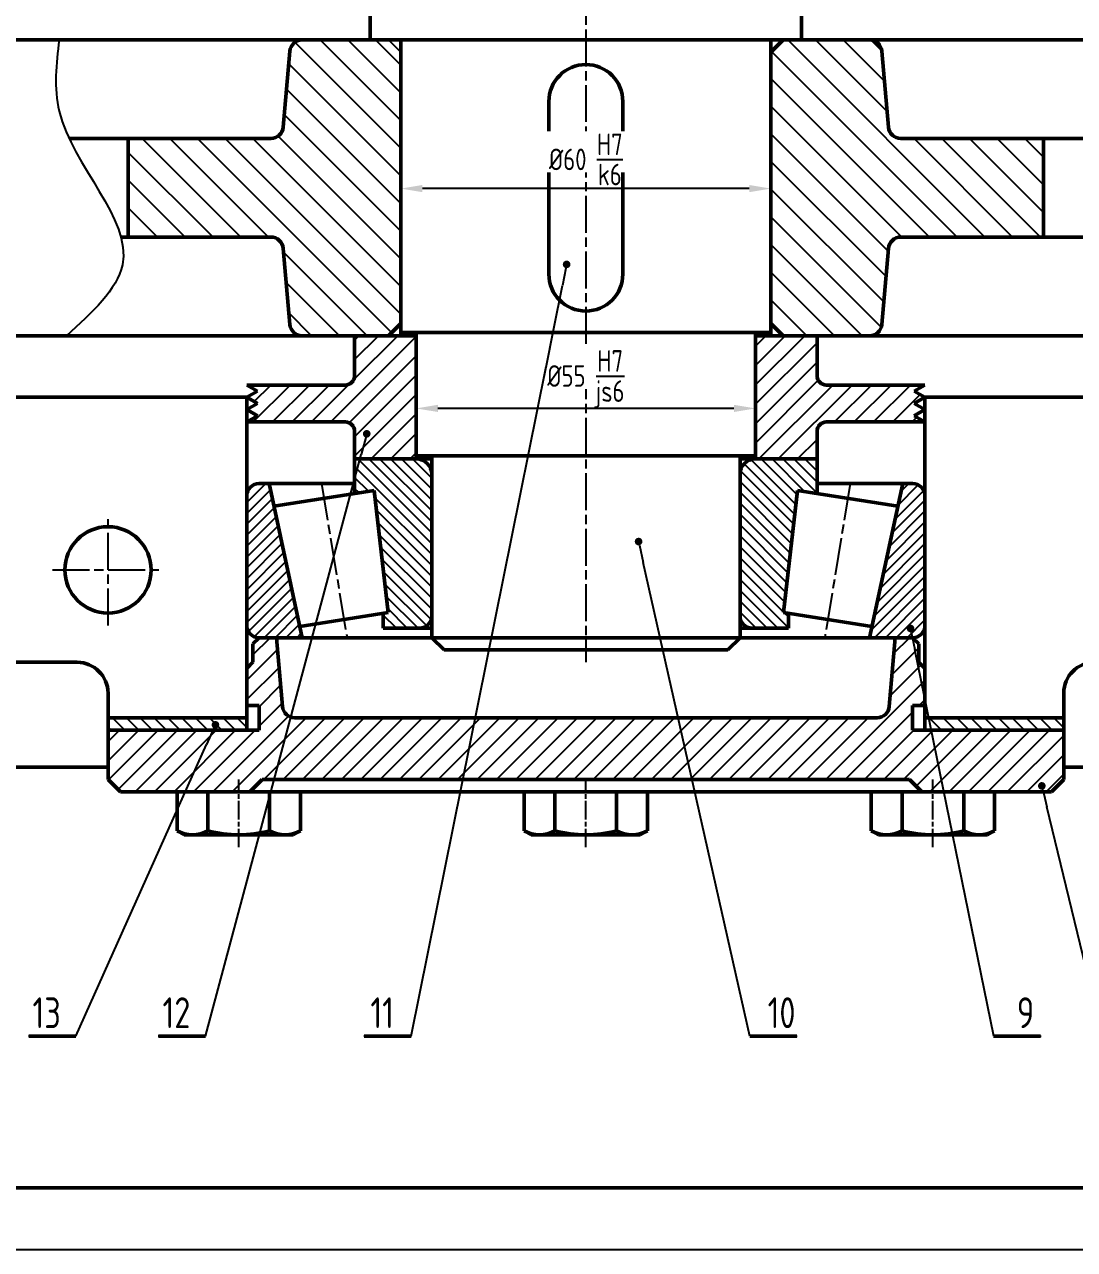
# Model space of a CAD drawing. Header units: millimetres. Extents: x -11122 to -2883, y -3177 to -1688.
# Drawn here: x -6755.8 to -6585.5, y -3176.6 to -2977.8 of the extents above; entities that cross this region are included whole.
import ezdxf

# ---------------------------------------------------------------- set-up
doc = ezdxf.new("R2010")
doc.units = ezdxf.units.MM
doc.header["$LTSCALE"] = 0.5
doc.linetypes.add('AM_ISO08W050', pattern=[18, 12, -1.5, 3, -1.5])
doc.linetypes.add('AM_ISO08W050x2', pattern=[9, 6, -0.75, 1.5, -0.75])
for name, color, linetype, lineweight in [('AM_0', 7, 'Continuous', 50), ('AM_4', 3, 'Continuous', 25), ('AM_5', 3, 'Continuous', 25), ('AM_7', 4, 'AM_ISO08W050', 25)]:
    doc.layers.add(name, color=color, linetype=linetype, lineweight=lineweight)
doc.styles.get("Standard").update_dxf_attribs({"font": 'tcvn+7284-2003i.ttf', "width": 0.8, "height": 3.5})
doc.styles.add('TCVN', font='tcvn+7284-2003i.ttf', dxfattribs={"width": 0.8, "height": 3.5})
doc.dimstyles.new('MyTemplate$0', dxfattribs={"dimtxt": 3.5, "dimasz": 3.5, "dimexe": 1.5, "dimexo": 0, "dimtad": 1, "dimtoh": 1, "dimdec": 0, "dimzin": 0, "dimtxsty": 'TCVN', "dimcen": 0, "dimclrd": 3, "dimclre": 3, "dimclrt": 1, "dimadec": 0, "dimazin": 0, "dimtfac": 1, "dimtdec": 0, "dimtofl": 0, "dimtmove": 0, "dimatfit": 3, "dimfxl": 1, "dimtfill": 1, "dimtolj": 1, "dimtzin": 0, "dimarcsym": 0})

# ---------------------------------------------------------------- blocks, each defined once
blk = doc.blocks.new('M10_dau_lu_long')
at = {"layer": 'AM_0'}
for p, q in [((3376.73, 3414.67), (3375.57, 3414)), ((3375.57, 3407.67), (3375.57, 3414)), ((3394.41, 3414.67), (3376.73, 3414.67)), ((3394.41, 3414.67), (3376.73, 3414.67)), ((3380.57, 3407.67), (3380.57, 3414)), ((3390.57, 3407.67), (3390.57, 3414)), ((3394.41, 3414.67), (3395.57, 3414)), ((3395.57, 3407.67), (3395.57, 3414)), ((3395.57, 3407.67), (3375.57, 3407.67))]:
    blk.add_line(p, q, dxfattribs=at)
for centre, radius, start, end in [((3378.07, 3409.67), 5, 60, 120), ((3385.57, 3395.67), 19, 74.7385, 105.2615), ((3393.07, 3409.67), 5, 60, 120)]:
    blk.add_arc(centre, radius, start, end, dxfattribs=at)
blk = doc.blocks.new('*D148')
at = {"layer": 'AM_5', "color": 3, "lineweight": -2, "transparency": 16777216}
for p, q in [((-6694.75, -3004.31), (-6694.75, -3005.94)), ((-6638.25, -3004.44), (-6691.25, -3004.44)), ((-6634.75, -3004.31), (-6634.75, -3005.94))]:
    blk.add_line(p, q, dxfattribs=at)
at = {"layer": 'AM_5', "color": 3, "transparency": 16777216}
for points in [[(-6691.25, -3003.85), (-6691.25, -3005.02), (-6694.75, -3004.44)], [(-6638.25, -3003.85), (-6638.25, -3005.02), (-6634.75, -3004.44)]]:
    blk.add_solid(points, dxfattribs=at)
at = {"layer": 'AM_5', "color": 1, "transparency": 16777216, "insert": (-6664.75, -2999.7), "char_height": 3.5, "attachment_point": 5, "style": 'TCVN', "bg_fill": 3, "box_fill_scale": 1.1, "bg_fill_color": 256, "bg_fill_true_color": 13158600, "bg_fill_transparency": 0}
blk.add_mtext('\\A1;%%c60{}{\\C2; \\SH7/k6;}', dxfattribs=at)
blk = doc.blocks.new('*D149')
at = {"layer": 'AM_5', "color": 3, "lineweight": -2, "transparency": 16777216}
for p, q in [((-6692.25, -3038.06), (-6692.25, -3041.61)), ((-6637.25, -3038.31), (-6637.25, -3041.61)), ((-6640.75, -3040.11), (-6688.75, -3040.11))]:
    blk.add_line(p, q, dxfattribs=at)
at = {"layer": 'AM_5', "color": 3, "transparency": 16777216}
for points in [[(-6688.75, -3039.52), (-6688.75, -3040.69), (-6692.25, -3040.11)], [(-6640.75, -3039.52), (-6640.75, -3040.69), (-6637.25, -3040.11)]]:
    blk.add_solid(points, dxfattribs=at)
at = {"layer": 'AM_5', "color": 1, "transparency": 16777216, "insert": (-6664.75, -3034.85), "char_height": 3.5, "attachment_point": 5, "style": 'TCVN', "bg_fill": 3, "box_fill_scale": 1.1, "bg_fill_color": 256, "bg_fill_true_color": 13158600, "bg_fill_transparency": 0}
blk.add_mtext('\\A1;%%c55{}{\\C2; \\SH7/js6;}', dxfattribs=at)
blk = doc.blocks.new('*D157')
at = {"layer": 'AM_5', "color": 3, "lineweight": -2, "transparency": 16777216}
for p, q in [((-6848.59, -2987.31), (-6848.59, -2783.87)), ((-6398.5, -2987.31), (-6398.5, -2783.87)), ((-6845.09, -2785.37), (-6402, -2785.37))]:
    blk.add_line(p, q, dxfattribs=at)
at = {"layer": 'AM_5', "color": 3, "transparency": 16777216}
for points in [[(-6845.09, -2784.79), (-6845.09, -2785.95), (-6848.59, -2785.37)], [(-6402, -2784.79), (-6402, -2785.95), (-6398.5, -2785.37)]]:
    blk.add_solid(points, dxfattribs=at)
at = {"layer": 'AM_5', "color": 1, "transparency": 16777216, "insert": (-6623.54, -2782.99), "char_height": 3.5, "attachment_point": 5, "style": 'TCVN', "bg_fill": 3, "box_fill_scale": 1.1, "bg_fill_color": 256, "bg_fill_true_color": 13158600, "bg_fill_transparency": 0}
blk.add_mtext('\\A1;450', dxfattribs=at)

msp = doc.modelspace()

# ---------------------------------------------------------------- hatches: boundary and pattern name
h = msp.add_hatch()
h.set_pattern_fill('ANSI31', color=1, scale=10, angle=90)
h.set_pattern_definition([(135, (1360, 3.9097), (-0.88388348, -0.88388348), [])])
h.paths.add_polyline_path([(-6696.81, -3073.24), (-6697.61, -3073.36), (-6697.61, -3075.78), (-6691.75, -3075.78, 0.414214), (-6689.75, -3073.78), (-6689.75, -3050.81, 0.414214), (-6692.25, -3048.31), (-6702.25, -3048.31), (-6702.25, -3053.91), (-6699.1, -3053.42)])
h.paths.add_polyline_path([(-6639.75, -3073.78, 0.414214), (-6637.75, -3075.78), (-6631.89, -3075.78), (-6631.89, -3073.36), (-6632.7, -3073.24), (-6630.4, -3053.42), (-6627.25, -3053.91), (-6627.25, -3048.31), (-6637.25, -3048.31, 0.414214), (-6639.75, -3050.81)])
h = msp.add_hatch()
h.set_pattern_fill('ANSI31', color=1, scale=10)
h.set_pattern_definition([(45, (1360, 3.9097), (-0.88388348, 0.88388348), [])])
h.paths.add_polyline_path([(-6716.14, -3052.31), (-6717.75, -3052.31, 0.414214), (-6719.75, -3054.31), (-6719.75, -3075.31, 0.414214), (-6717.75, -3077.31), (-6710.75, -3077.31)])
h.paths.add_polyline_path([(-6609.75, -3054.31, 0.414214), (-6611.75, -3052.31), (-6613.36, -3052.31), (-6618.75, -3077.31), (-6611.75, -3077.31, 0.414214), (-6609.75, -3075.31)])
at = {"layer": 'AM_5'}
h = msp.add_hatch(color=256, dxfattribs=at)
edge = h.paths.add_edge_path(flags=0)
edge.add_arc((-6667.87, -3016.74), 0.625, 0, 360)
h = msp.add_hatch(color=256, dxfattribs=at)
edge = h.paths.add_edge_path(flags=0)
edge.add_arc((-6700.29, -3044.23), 0.625, 0, 360)
h = msp.add_hatch(color=256, dxfattribs=at)
edge = h.paths.add_edge_path(flags=0)
edge.add_arc((-6656.2, -3061.71), 0.625, 0, 360)
h = msp.add_hatch(color=256, dxfattribs=at)
edge = h.paths.add_edge_path(flags=0)
edge.add_arc((-6612.09, -3075.82), 0.625, 0, 360)
h = msp.add_hatch(color=256, dxfattribs=at)
edge = h.paths.add_edge_path(flags=0)
edge.add_arc((-6724.83, -3091.45), 0.625, 0, 360)
h = msp.add_hatch(color=256, dxfattribs=at)
edge = h.paths.add_edge_path(flags=0)
edge.add_arc((-6590.8, -3101.36), 0.625, 0, 360)
at = {"layer": 'AM_7'}
h = msp.add_hatch(dxfattribs=at)
h.set_pattern_fill('ANSI31', color=256, angle=90)
h.set_pattern_definition([(135, (1389, 0), (-2.245064, -2.245064), [])])
h.paths.add_polyline_path([(-6694.75, -2982.31), (-6696.75, -2980.31), (-6699.75, -2980.31), (-6710.76, -2980.31, 0.388879), (-6712.75, -2982.14), (-6713.83, -2994.48, -0.388879), (-6715.83, -2996.31), (-6738.96, -2996.31), (-6738.96, -3012.31), (-6715.83, -3012.31, -0.388879), (-6713.83, -3014.14), (-6712.75, -3026.48, 0.388879), (-6710.76, -3028.31), (-6696.75, -3028.31), (-6694.75, -3026.31)])
h = msp.add_hatch(dxfattribs=at)
h.set_pattern_fill('ANSI31', color=256, scale=0.7, angle=180)
h.set_pattern_definition([(225, (-6809.5915, -5559.6729), (1.5715448, -1.5715448), [])])
h.paths.add_polyline_path([(-6611.48, -3037.31), (-6609.75, -3036.31), (-6625.75, -3036.31, -0.414214), (-6627.25, -3034.81), (-6627.25, -3028.31), (-6637.25, -3028.31), (-6637.25, -3048.31), (-6627.25, -3048.31), (-6627.25, -3043.81, -0.414214), (-6625.75, -3042.31), (-6609.75, -3042.31), (-6611.48, -3041.31), (-6609.75, -3040.31), (-6611.48, -3039.31), (-6609.75, -3038.31)])
h.paths.add_polyline_path([(-6692.25, -3028.31), (-6702.25, -3028.31), (-6702.25, -3034.81, -0.414214), (-6703.75, -3036.31), (-6719.75, -3036.31), (-6718.02, -3037.31), (-6719.75, -3038.31), (-6718.02, -3039.31), (-6719.75, -3040.31), (-6718.02, -3041.31), (-6719.75, -3042.31), (-6703.75, -3042.31, -0.414214), (-6702.25, -3043.81), (-6702.25, -3048.31), (-6692.25, -3048.31)])
h.paths.add_polyline_path([(-6587.25, -3092.31), (-6611.75, -3092.31), (-6611.75, -3088.31), (-6609.75, -3088.31), (-6609.75, -3082.31), (-6610.75, -3081.31), (-6610.75, -3078.31), (-6611.75, -3077.31), (-6614.56, -3077.31), (-6615.54, -3088.48, -0.388879), (-6617.53, -3090.31), (-6711.97, -3090.31, -0.388879), (-6713.96, -3088.48), (-6714.94, -3077.31), (-6717.75, -3077.31), (-6718.75, -3078.31), (-6718.75, -3081.31), (-6719.75, -3082.31), (-6719.75, -3088.31), (-6717.75, -3088.31), (-6717.75, -3092.31), (-6742.25, -3092.31), (-6742.25, -3100.31), (-6740.25, -3102.31), (-6719.25, -3102.31), (-6717.25, -3100.31), (-6612.25, -3100.31), (-6610.25, -3102.31), (-6589.25, -3102.31), (-6587.25, -3100.31)])
h = msp.add_hatch(dxfattribs=at)
h.set_pattern_fill('ANSI31', color=256, scale=0.5, angle=90)
h.set_pattern_definition([(135, (1389, 0), (-1.12253202, -1.12253202), [])])
h.paths.add_polyline_path([(-6457.25, -3090.31), (-6473.75, -3090.31), (-6473.75, -3092.31), (-6457.25, -3092.31)])
h.paths.add_polyline_path([(-6535.75, -3090.31), (-6541.64, -3090.31), (-6542.02, -3092.31), (-6535.75, -3092.31)])
h.paths.add_polyline_path([(-6541.64, -3090.31), (-6552.25, -3090.31), (-6552.25, -3092.31), (-6542.02, -3092.31)])
h.paths.add_polyline_path([(-6587.25, -3090.31), (-6609.13, -3090.31), (-6608.73, -3092.31), (-6587.25, -3092.31)])
h.paths.add_polyline_path([(-6609.13, -3090.31), (-6609.75, -3090.31), (-6609.75, -3092.31), (-6608.73, -3092.31)])
h.paths.add_polyline_path([(-6719.75, -3090.31), (-6742.25, -3090.31), (-6742.25, -3092.31), (-6719.75, -3092.31)])
h.paths.add_polyline_path([(-6725.05, -3091.45, -1), (-6724.61, -3091.45, -1)], flags=16)

# ---------------------------------------------------------------- linework, layer by layer
for p, q in [((-6696.75, -2980.31), (-6694.75, -2982.31)), ((-6694.75, -2982.31), (-6694.75, -3026.31)), ((-6634.75, -2982.31), (-6634.75, -3026.31)), ((-6692.25, -3028.31), (-6702.25, -3028.31)), ((-6694.75, -3028.31), (-6692.25, -3028.31)), ((-6692.25, -3028.31), (-6692.25, -3048.31)), ((-6692.25, -3048.31), (-6692.25, -3028.31)), ((-6634.75, -3028.31), (-6637.25, -3028.31)), ((-6637.25, -3028.31), (-6637.25, -3048.31)), ((-6616.91, -3028.31), (-6533.92, -3028.31)), ((-6689.75, -3048.31), (-6702.25, -3048.31)), ((-6692.25, -3048.31), (-6689.75, -3048.31)), ((-6637.25, -3048.31), (-6639.75, -3048.31)), ((-6634.75, -3048.31), (-6639.75, -3048.31)), ((-6627.25, -3048.31), (-6639.75, -3048.31))]:
    msp.add_line(p, q)
at = {"layer": 'AM_0'}
for p, q in [((-6699.75, -2980.31), (-6699.75, -2975.31)), ((-6629.75, -2980.31), (-6629.75, -2975.31)), ((-6712.59, -2980.31), (-6710.76, -2980.31)), ((-6618.74, -2980.31), (-6710.76, -2980.31)), ((-6692.25, -2980.31), (-6699.75, -2980.31)), ((-6694.75, -2980.31), (-6694.75, -3028.31)), ((-6664.75, -2980.31), (-6694.75, -2980.31)), ((-6664.75, -2980.31), (-6634.75, -2980.31)), ((-6637.25, -2980.31), (-6629.75, -2980.31)), ((-6632.75, -2980.31), (-6634.75, -2982.31)), ((-6634.75, -2980.31), (-6634.75, -3028.31)), ((-6616.91, -2980.31), (-6618.74, -2980.31)), ((-6533.92, -2980.31), (-6616.91, -2980.31)), ((-6712.75, -2982.14), (-6713.83, -2994.48)), ((-6616.75, -2982.14), (-6615.67, -2994.48)), ((-6670.75, -3018.31), (-6670.75, -2990.31)), ((-6658.75, -3018.31), (-6658.75, -2990.31)), ((-6715.83, -2996.31), (-6748.56, -2996.31)), ((-6738.96, -2996.31), (-6738.96, -3012.31)), ((-6613.68, -2996.31), (-6547.4, -2996.31)), ((-6590.54, -2996.31), (-6590.54, -3012.31)), ((-6715.83, -3012.31), (-6740.16, -3012.31)), ((-6613.68, -3012.31), (-6547.4, -3012.31)), ((-6712.75, -3026.48), (-6713.83, -3014.14)), ((-6616.75, -3026.48), (-6615.67, -3014.14)), ((-6696.75, -3028.31), (-6694.75, -3026.31)), ((-6632.75, -3028.31), (-6634.75, -3026.31)), ((-6712.59, -3028.31), (-6710.76, -3028.31)), ((-6692.25, -3028.31), (-6710.76, -3028.31)), ((-6702.25, -3034.81), (-6702.25, -3028.31)), ((-6634.75, -3027.81), (-6694.75, -3027.81)), ((-6692.25, -3028.31), (-6694.75, -3028.31)), ((-6692.25, -3048.31), (-6692.25, -3027.81)), ((-6637.25, -3048.31), (-6637.25, -3027.81)), ((-6627.25, -3028.31), (-6637.25, -3028.31)), ((-6637.25, -3048.31), (-6637.25, -3028.31)), ((-6618.74, -3028.31), (-6632.75, -3028.31)), ((-6627.25, -3034.81), (-6627.25, -3028.31)), ((-6533.92, -3028.31), (-6618.74, -3028.31)), ((-6718.02, -3037.31), (-6719.75, -3036.31)), ((-6719.75, -3036.31), (-6703.75, -3036.31)), ((-6719.75, -3038.31), (-6718.02, -3037.31)), ((-6609.75, -3036.31), (-6625.75, -3036.31)), ((-6611.48, -3037.31), (-6609.75, -3036.31)), ((-6609.75, -3038.31), (-6611.48, -3037.31)), ((-6719.75, -3038.31), (-6801.09, -3038.31)), ((-6719.75, -3038.31), (-6719.75, -3090.31)), ((-6718.02, -3039.31), (-6719.75, -3038.31)), ((-6719.75, -3040.31), (-6718.02, -3039.31)), ((-6611.48, -3039.31), (-6609.75, -3038.31)), ((-6609.75, -3040.31), (-6611.48, -3039.31)), ((-6609.75, -3038.31), (-6535.75, -3038.31)), ((-6609.75, -3038.31), (-6609.75, -3090.31)), ((-6718.02, -3041.31), (-6719.75, -3040.31)), ((-6719.75, -3042.31), (-6718.02, -3041.31)), ((-6611.48, -3041.31), (-6609.75, -3040.31)), ((-6609.75, -3042.31), (-6611.48, -3041.31)), ((-6719.75, -3042.31), (-6703.75, -3042.31)), ((-6609.75, -3042.31), (-6625.75, -3042.31)), ((-6702.25, -3048.31), (-6702.25, -3043.81)), ((-6627.25, -3048.31), (-6627.25, -3043.81)), ((-6702.25, -3048.31), (-6692.25, -3048.31)), ((-6702.25, -3048.31), (-6702.25, -3053.91)), ((-6692.25, -3047.81), (-6689.75, -3047.81)), ((-6692.25, -3048.31), (-6689.75, -3048.31)), ((-6664.75, -3047.81), (-6689.75, -3047.81)), ((-6689.75, -3047.81), (-6689.75, -3077.31)), ((-6689.75, -3073.78), (-6689.75, -3048.31)), ((-6689.75, -3073.78), (-6689.75, -3048.31)), ((-6689.75, -3073.78), (-6689.75, -3048.31)), ((-6664.75, -3047.81), (-6639.75, -3047.81)), ((-6639.75, -3047.81), (-6639.75, -3077.31)), ((-6637.25, -3047.81), (-6639.75, -3047.81)), ((-6639.75, -3073.78), (-6639.75, -3048.31)), ((-6639.75, -3073.78), (-6639.75, -3048.31)), ((-6637.25, -3048.31), (-6639.75, -3048.31)), ((-6639.75, -3073.78), (-6639.75, -3048.31)), ((-6627.25, -3048.31), (-6637.25, -3048.31)), ((-6627.25, -3048.31), (-6627.25, -3053.91)), ((-6689.75, -3050.81), (-6689.75, -3073.78)), ((-6639.75, -3050.81), (-6639.75, -3073.78)), ((-6716.14, -3052.31), (-6717.75, -3052.31)), ((-6710.75, -3077.31), (-6716.14, -3052.31)), ((-6716.14, -3052.31), (-6702.25, -3052.31)), ((-6613.36, -3052.31), (-6627.25, -3052.31)), ((-6618.75, -3077.31), (-6613.36, -3052.31)), ((-6613.36, -3052.31), (-6611.75, -3052.31)), ((-6719.75, -3054.31), (-6719.75, -3075.31)), ((-6699.1, -3053.42), (-6715.36, -3055.95)), ((-6696.81, -3073.24), (-6699.1, -3053.42)), ((-6632.7, -3073.24), (-6630.4, -3053.42)), ((-6630.4, -3053.42), (-6614.15, -3055.95)), ((-6609.75, -3054.31), (-6609.75, -3075.31)), ((-6711.15, -3075.47), (-6696.81, -3073.24)), ((-6697.61, -3073.36), (-6697.61, -3075.78)), ((-6618.36, -3075.47), (-6632.7, -3073.24)), ((-6631.89, -3073.36), (-6631.89, -3075.78)), ((-6691.75, -3075.78), (-6697.61, -3075.78)), ((-6691.75, -3075.78), (-6689.75, -3075.78)), ((-6637.75, -3075.78), (-6639.75, -3075.78)), ((-6637.75, -3075.78), (-6631.89, -3075.78)), ((-6718.75, -3078.31), (-6717.75, -3077.31)), ((-6718.75, -3081.31), (-6718.75, -3078.31)), ((-6717.75, -3077.31), (-6714.94, -3077.31)), ((-6717.75, -3077.31), (-6710.75, -3077.31)), ((-6714.94, -3077.31), (-6713.96, -3088.48)), ((-6710.75, -3077.31), (-6689.75, -3077.31)), ((-6689.75, -3077.31), (-6687.75, -3079.31)), ((-6689.75, -3077.31), (-6639.75, -3077.31)), ((-6639.75, -3077.31), (-6689.75, -3077.31)), ((-6687.75, -3077.31), (-6664.75, -3077.31)), ((-6641.75, -3077.31), (-6664.75, -3077.31)), ((-6639.75, -3077.31), (-6641.75, -3079.31)), ((-6618.75, -3077.31), (-6639.75, -3077.31)), ((-6611.75, -3077.31), (-6618.75, -3077.31)), ((-6614.56, -3077.31), (-6615.54, -3088.48)), ((-6611.75, -3077.31), (-6614.56, -3077.31)), ((-6610.75, -3078.31), (-6611.75, -3077.31)), ((-6610.75, -3081.31), (-6610.75, -3078.31)), ((-6641.75, -3079.31), (-6687.75, -3079.31)), ((-6747.25, -3081.31), (-6846.59, -3081.31)), ((-6719.75, -3082.31), (-6718.75, -3081.31)), ((-6719.75, -3092.31), (-6719.75, -3082.31)), ((-6609.75, -3082.31), (-6610.75, -3081.31)), ((-6609.75, -3092.31), (-6609.75, -3082.31)), ((-6742.25, -3090.31), (-6742.25, -3086.31)), ((-6587.25, -3090.31), (-6587.25, -3086.31)), ((-6742.25, -3090.31), (-6742.25, -3087.31)), ((-6717.75, -3088.31), (-6719.75, -3088.31)), ((-6717.75, -3092.31), (-6717.75, -3088.31)), ((-6611.75, -3092.31), (-6611.75, -3088.31)), ((-6611.75, -3088.31), (-6609.75, -3088.31)), ((-6742.25, -3100.31), (-6742.25, -3090.31)), ((-6719.75, -3090.31), (-6742.25, -3090.31)), ((-6742.25, -3090.31), (-6719.75, -3090.31)), ((-6711.97, -3090.31), (-6617.53, -3090.31)), ((-6711.97, -3090.31), (-6617.53, -3090.31)), ((-6609.75, -3090.31), (-6587.25, -3090.31)), ((-6609.75, -3090.31), (-6587.25, -3090.31)), ((-6587.25, -3100.31), (-6587.25, -3090.31)), ((-6742.25, -3092.31), (-6717.75, -3092.31)), ((-6587.25, -3092.31), (-6611.75, -3092.31)), ((-6742.25, -3098.31), (-6813.59, -3098.31)), ((-6552.25, -3098.31), (-6587.25, -3098.31)), ((-6742.25, -3100.31), (-6740.25, -3102.31)), ((-6719.25, -3102.31), (-6717.25, -3100.31)), ((-6612.25, -3100.31), (-6717.25, -3100.31)), ((-6610.25, -3102.31), (-6612.25, -3100.31)), ((-6587.25, -3100.31), (-6589.25, -3102.31)), ((-6589.25, -3102.31), (-6740.25, -3102.31)), ((-6747.49, -3141.98), (-6755.09, -3141.98)), ((-6726.45, -3141.98), (-6734.05, -3141.98)), ((-6693.07, -3141.98), (-6700.68, -3141.98)), ((-6630.56, -3141.98), (-6638.16, -3141.98)), ((-6591.01, -3141.98), (-6598.61, -3141.98)), ((-5775.6, -3166.59), (-6934.6, -3166.59))]:
    msp.add_line(p, q, dxfattribs=at)
msp.add_lwpolyline([(-6712.59, -2980.31), (-6798.09, -2980.31), (-6801.09, -2983.31), (-6801.09, -3025.31), (-6798.09, -3028.31), (-6712.59, -3028.31)], dxfattribs=at)
msp.add_circle((-6742.25, -3066.31), 7, dxfattribs=at)
for centre, radius, start, end in [((-6710.76, -2982.31), 2, 90, 175), ((-6618.74, -2982.31), 2, 5, 90), ((-6664.75, -2990.31), 6, 0, 180), ((-6613.68, -2994.31), 2, 185, 270), ((-6715.83, -3014.31), 2, 5, 90), ((-6613.68, -3014.31), 2, 90, 175), ((-6664.75, -3018.31), 6, 180, 0), ((-6710.76, -3026.31), 2, 185, 270), ((-6618.74, -3026.31), 2, 270, 355), ((-6703.75, -3034.81), 1.5, 270, 0), ((-6625.75, -3034.81), 1.5, 180, 270), ((-6703.75, -3043.81), 1.5, 0, 90), ((-6625.75, -3043.81), 1.5, 90, 180), ((-6692.25, -3050.81), 2.5, 0, 90), ((-6637.25, -3050.81), 2.5, 90, 180), ((-6717.75, -3054.31), 2, 90, 180), ((-6611.75, -3054.31), 2, 0, 90), ((-6691.75, -3073.78), 2, 270, 0), ((-6637.75, -3073.78), 2, 180, 270), ((-6717.75, -3075.31), 2, 180, 270), ((-6611.75, -3075.31), 2, 270, 0), ((-6747.25, -3086.31), 5, 0, 90), ((-6582.25, -3086.31), 5, 90, 180), ((-6711.97, -3088.31), 2, 185, 270), ((-6617.53, -3088.31), 2, 270, 355)]:
    msp.add_arc(centre, radius, start, end, dxfattribs=at)
at = {"layer": 'AM_0', "lineweight": 50}
msp.add_arc((-6715.83, -2994.31), 2, 270, 355, dxfattribs=at)
at = {"layer": 'AM_4'}
msp.add_line((-6954.6, -3176.59), (-5765.6, -3176.59), dxfattribs=at)
msp.add_spline([(-6750.17, -2980.31), (-6750.17, -2991.9), (-6739.91, -3016.79), (-6749, -3028.31)], degree=3, dxfattribs=at)
at = {"layer": 'AM_5'}
for p, q in [((-6668, -3017.36), (-6668.56, -3020.18)), ((-6700.45, -3044.83), (-6701.2, -3047.61)), ((-6726.45, -3141.98), (-6701.2, -3047.61)), ((-6656.07, -3062.32), (-6655.44, -3065.13)), ((-6638.16, -3141.98), (-6655.44, -3065.13)), ((-6611.97, -3076.44), (-6611.39, -3079.25)), ((-6598.59, -3141.98), (-6611.39, -3079.25)), ((-6725.08, -3092.02), (-6726.26, -3094.64)), ((-6747.49, -3141.98), (-6726.26, -3094.64)), ((-6590.65, -3101.97), (-6589.98, -3104.76)), ((-6580.97, -3141.98), (-6589.98, -3104.76))]:
    msp.add_line(p, q, dxfattribs=at)
at = {"layer": 'AM_5', "color": 3}
for p, q in [((-6747.49, -3141.98), (-6755.15, -3141.98)), ((-6726.45, -3141.98), (-6734.11, -3141.98)), ((-6693.07, -3141.98), (-6700.74, -3141.98)), ((-6638.16, -3141.98), (-6630.49, -3141.98)), ((-6598.59, -3141.98), (-6590.92, -3141.98))]:
    msp.add_line(p, q, dxfattribs=at)
at = {"layer": 'AM_7'}
for p, q in [((-6664.75, -2807.63), (-6664.75, -3081.31)), ((-6742.25, -3075.31), (-6742.25, -3057.31)), ((-6751.25, -3066.31), (-6733.25, -3066.31)), ((-6664.75, -3102.33), (-6664.75, -3102.31))]:
    msp.add_line(p, q, dxfattribs=at)
at = {"layer": 'AM_7', "linetype": 'Continuous'}
for p, q in [((-6632.02, -2980.31), (-6600.02, -3012.31)), ((-6627.53, -2980.31), (-6615.89, -2991.94)), ((-6623.04, -2980.31), (-6616.33, -2987.02)), ((-6618.53, -2980.32), (-6616.76, -2982.1)), ((-6634.63, -2982.19), (-6604.51, -3012.31)), ((-6634.75, -2986.55), (-6609, -3012.31)), ((-6634.75, -2991.04), (-6613.49, -3012.31)), ((-6634.75, -2995.53), (-6615.71, -3014.58)), ((-6611.53, -2996.31), (-6595.53, -3012.31)), ((-6607.04, -2996.31), (-6591.04, -3012.31)), ((-6602.55, -2996.31), (-6590.54, -3008.31)), ((-6598.06, -2996.31), (-6590.54, -3003.82)), ((-6593.56, -2996.31), (-6590.54, -2999.33)), ((-6634.75, -3000.02), (-6616.07, -3018.7)), ((-6634.75, -3004.51), (-6616.43, -3022.83)), ((-6634.75, -3009), (-6616.84, -3026.92)), ((-6634.75, -3013.49), (-6619.94, -3028.31)), ((-6634.75, -3017.98), (-6624.43, -3028.31)), ((-6634.75, -3022.47), (-6628.92, -3028.31))]:
    msp.add_line(p, q, dxfattribs=at)
at = {"layer": 'AM_7', "lineweight": 25}
for p, q in [((-6707.62, -3052.31), (-6703.49, -3077.31)), ((-6621.88, -3052.31), (-6626.01, -3077.31))]:
    msp.add_line(p, q, dxfattribs=at)
at = {"layer": 'AM_7', "linetype": 'AM_ISO08W050x2'}
for p, q in [((-6721.04, -3111.31), (-6721.04, -3100.31)), ((-6664.75, -3111.31), (-6664.75, -3100.33)), ((-6608.46, -3111.31), (-6608.46, -3100.31))]:
    msp.add_line(p, q, dxfattribs=at)

# ---------------------------------------------------------------- block references
at = {"layer": 'AM_0', "rotation": 180}
msp.add_blockref('M10_dau_lu_long', (-3335.47, 305.36), dxfattribs=at)
at = {"layer": 'AM_0', "xscale": -1, "rotation": 180}
for p in [(-10050.33, 305.36), (-9994.04, 305.36)]:
    msp.add_blockref('M10_dau_lu_long', p, dxfattribs=at)

# ---------------------------------------------------------------- texts
at = {"layer": 'AM_5', "color": 1, "char_height": 5, "attachment_point": 8}
for s, insert in [('13', (-6752.2, -3140.67)), ('12', (-6731.15, -3140.67)), ('11', (-6697.78, -3140.67)), ('10', (-6633.01, -3140.67)), ('9', (-6593.44, -3140.67))]:
    msp.add_mtext(s, dxfattribs=dict(at, insert=insert))

# ---------------------------------------------------------------- next in the draw order: dimensions: what is measured, and where the dimension line sits
at = {"layer": 'AM_5'}
dim = msp.add_linear_dim(base=(-6398.5, -2785.37), p1=(-6848.59, -2987.31), p2=(-6398.5, -2987.31), dimstyle='MyTemplate$0', dxfattribs=at)
dim.commit()
dim.dimension.update_dxf_attribs({"geometry": '*D157', "text_midpoint": (-6623.54, -2782.99)})
dim = msp.add_linear_dim(base=(-6694.75, -3004.44), p1=(-6634.75, -3004.31), p2=(-6694.75, -3004.31), text='%%c<>{}{\\C2; \\SH7/k6;}', dimstyle='MyTemplate$0', override={"dimtp": 0, "dimtm": 0, "dimtdec": 3, "dimtzin": 0}, dxfattribs=at)
dim.commit()
dim.dimension.update_dxf_attribs({"geometry": '*D148', "text_midpoint": (-6664.75, -2999.7)})
dim = msp.add_linear_dim(base=(-6692.25, -3040.11), p1=(-6637.25, -3038.31), p2=(-6692.25, -3038.06), text='%%c<>{}{\\C2; \\SH7/js6;}', dimstyle='MyTemplate$0', override={"dimtp": 0, "dimtm": 0, "dimtdec": 4, "dimtzin": 0}, dxfattribs=at)
dim.commit()
dim.dimension.update_dxf_attribs({"geometry": '*D149', "text_midpoint": (-6664.75, -3040.11), "dimtype": 160})

# ---------------------------------------------------------------- next in the draw order: linework, layer by layer
msp.add_line((-6693.07, -3141.98), (-6668.56, -3020.18), dxfattribs=at)

doc.saveas('drawing.dxf')
